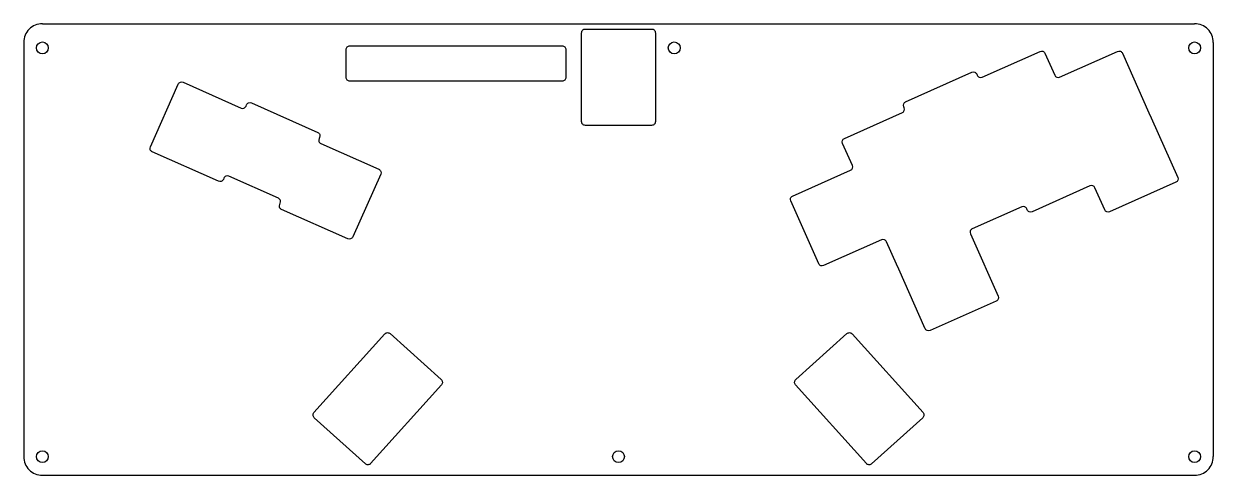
# Model space of a CAD drawing. Header units: millimetres. Extents: x 0 to 320, y 0 to 122.
import ezdxf

# ---------------------------------------------------------------- set-up
doc = ezdxf.new("R2010")
doc.units = ezdxf.units.MM
doc.layers.get('0').update_dxf_attribs({"linetype": 'CONTINUOUS'})

msp = doc.modelspace()

# ---------------------------------------------------------------- linework, layer by layer
for p, q in [((5, 121.5), (315, 121.5)), ((0, 116.5), (0, 5)), ((320, 116.5), (320, 5)), ((5, 0), (315, 0))]:
    msp.add_line(p, q)
for points in [[(150, 119), (150, 95.25, 0.414214), (151, 94.25), (169, 94.25, 0.414214), (170, 95.25), (170, 119, 0.414214), (169, 120), (151, 120, 0.414214)], [(111.77, 115.56), (120.77, 115.56), (121.02, 115.56), (123.43, 115.56), (123.68, 115.56), (132.68, 115.56), (132.93, 115.56), (135.33, 115.56), (135.58, 115.56), (144.58, 115.56), (144.83, 115.56, -0.414214), (145.83, 114.56), (145.83, 114.31), (145.83, 107.31), (145.83, 107.06, -0.414214), (144.83, 106.06), (144.58, 106.06), (135.58, 106.06), (135.33, 106.06), (132.93, 106.06), (132.68, 106.06), (123.68, 106.06), (123.43, 106.06), (121.02, 106.06), (120.77, 106.06), (111.77, 106.06), (111.52, 106.06), (109.11, 106.06), (108.86, 106.06), (99.86, 106.06), (99.61, 106.06), (97.21, 106.06), (96.96, 106.06), (87.96, 106.06), (87.71, 106.06, -0.414214), (86.71, 107.06), (86.71, 107.31), (86.71, 114.31), (86.71, 114.56, -0.414214), (87.71, 115.56), (87.96, 115.56), (96.96, 115.56), (97.21, 115.56), (99.61, 115.56), (99.86, 115.56), (108.86, 115.56), (109.11, 115.56), (111.52, 115.56)], [(236.88, 98.9), (236.75, 99.19, -0.414214), (237.25, 100.51), (255.07, 108.44, -0.414214), (256.39, 107.93), (256.52, 107.64, 0.414214), (257.84, 107.13), (273.41, 114.07, -0.414214), (274.73, 113.56), (277.37, 107.64, 0.414214), (278.69, 107.13), (294.27, 114.07, -0.414214), (295.59, 113.56), (302.71, 97.57), (303.34, 96.16), (310.45, 80.17, -0.414214), (309.95, 78.85), (292.13, 70.92, -0.414214), (290.81, 71.42), (288.17, 77.35, 0.414214), (286.85, 77.86), (271.28, 70.92, -0.414214), (269.96, 71.43), (269.83, 71.72, 0.414214), (268.51, 72.23), (255.17, 66.29, 0.414214), (254.66, 64.97), (255.02, 64.17), (262.14, 48.19, -0.414214), (261.63, 46.87), (243.81, 38.93, -0.414214), (242.49, 39.44), (235.38, 55.43), (234.75, 56.84), (232.08, 62.84, 0.414214), (230.76, 63.35), (215.18, 56.41, -0.414214), (213.86, 56.92), (206.33, 73.82, -0.414214), (206.84, 75.14), (222.42, 82.08, 0.414214), (222.92, 83.4), (220.29, 89.32, -0.414214), (220.79, 90.64), (236.37, 97.58, 0.414214)], [(79.58, 90.94), (79.43, 90.59, 0.414214), (79.93, 89.27), (95.51, 82.34, -0.414214), (96.02, 81.02), (88.49, 64.12, -0.414214), (87.17, 63.61), (69.36, 71.54, -0.414214), (68.85, 72.86), (69.01, 73.21, 0.414214), (68.5, 74.53), (55.16, 80.47, 0.414214), (53.84, 79.96), (53.69, 79.61, -0.414214), (52.37, 79.11), (34.55, 87.04, -0.414214), (34.05, 88.36), (41.57, 105.26, -0.414214), (42.89, 105.77), (58.47, 98.83, 0.414214), (59.79, 99.34), (59.94, 99.69, -0.414214), (61.26, 100.19), (79.08, 92.26, -0.414214)], [(112.38, 24.33), (93.31, 3.15, -0.414214), (91.89, 3.08), (78.15, 15.46, -0.414214), (78.07, 16.87), (97.14, 38.05, -0.414214), (98.55, 38.12), (112.3, 25.74, -0.414214)], [(226.69, 3.15), (207.62, 24.33, -0.414214), (207.7, 25.74), (221.45, 38.12, -0.414214), (222.86, 38.05), (241.93, 16.87, -0.414214), (241.85, 15.46), (228.11, 3.08, -0.414214)]]:
    msp.add_lwpolyline(points, format="xyb", close=True)
for centre in [(5, 115), (175, 115), (315, 115), (5, 5), (160, 5), (315, 5)]:
    msp.add_circle(centre, 1.6)
for points in [[(1.46, 120.04), (0.53, 119.1), (0, 117.83), (0, 116.5)], [(5, 121.5), (3.67, 121.5), (2.4, 120.98), (1.46, 120.04)], [(318.54, 120.04), (317.6, 120.98), (316.33, 121.5), (315, 121.5)], [(320, 116.5), (320, 117.83), (319.47, 119.1), (318.54, 120.04)], [(0, 5), (0, 3.68), (0.53, 2.4), (1.46, 1.47)], [(318.54, 1.47), (319.47, 2.4), (320, 3.68), (320, 5)], [(1.46, 1.47), (2.4, 0.53), (3.67, 0), (5, 0)], [(315, 0), (316.33, 0), (317.6, 0.53), (318.54, 1.47)]]:
    msp.add_open_spline(points, degree=3)

doc.saveas('drawing.dxf')
